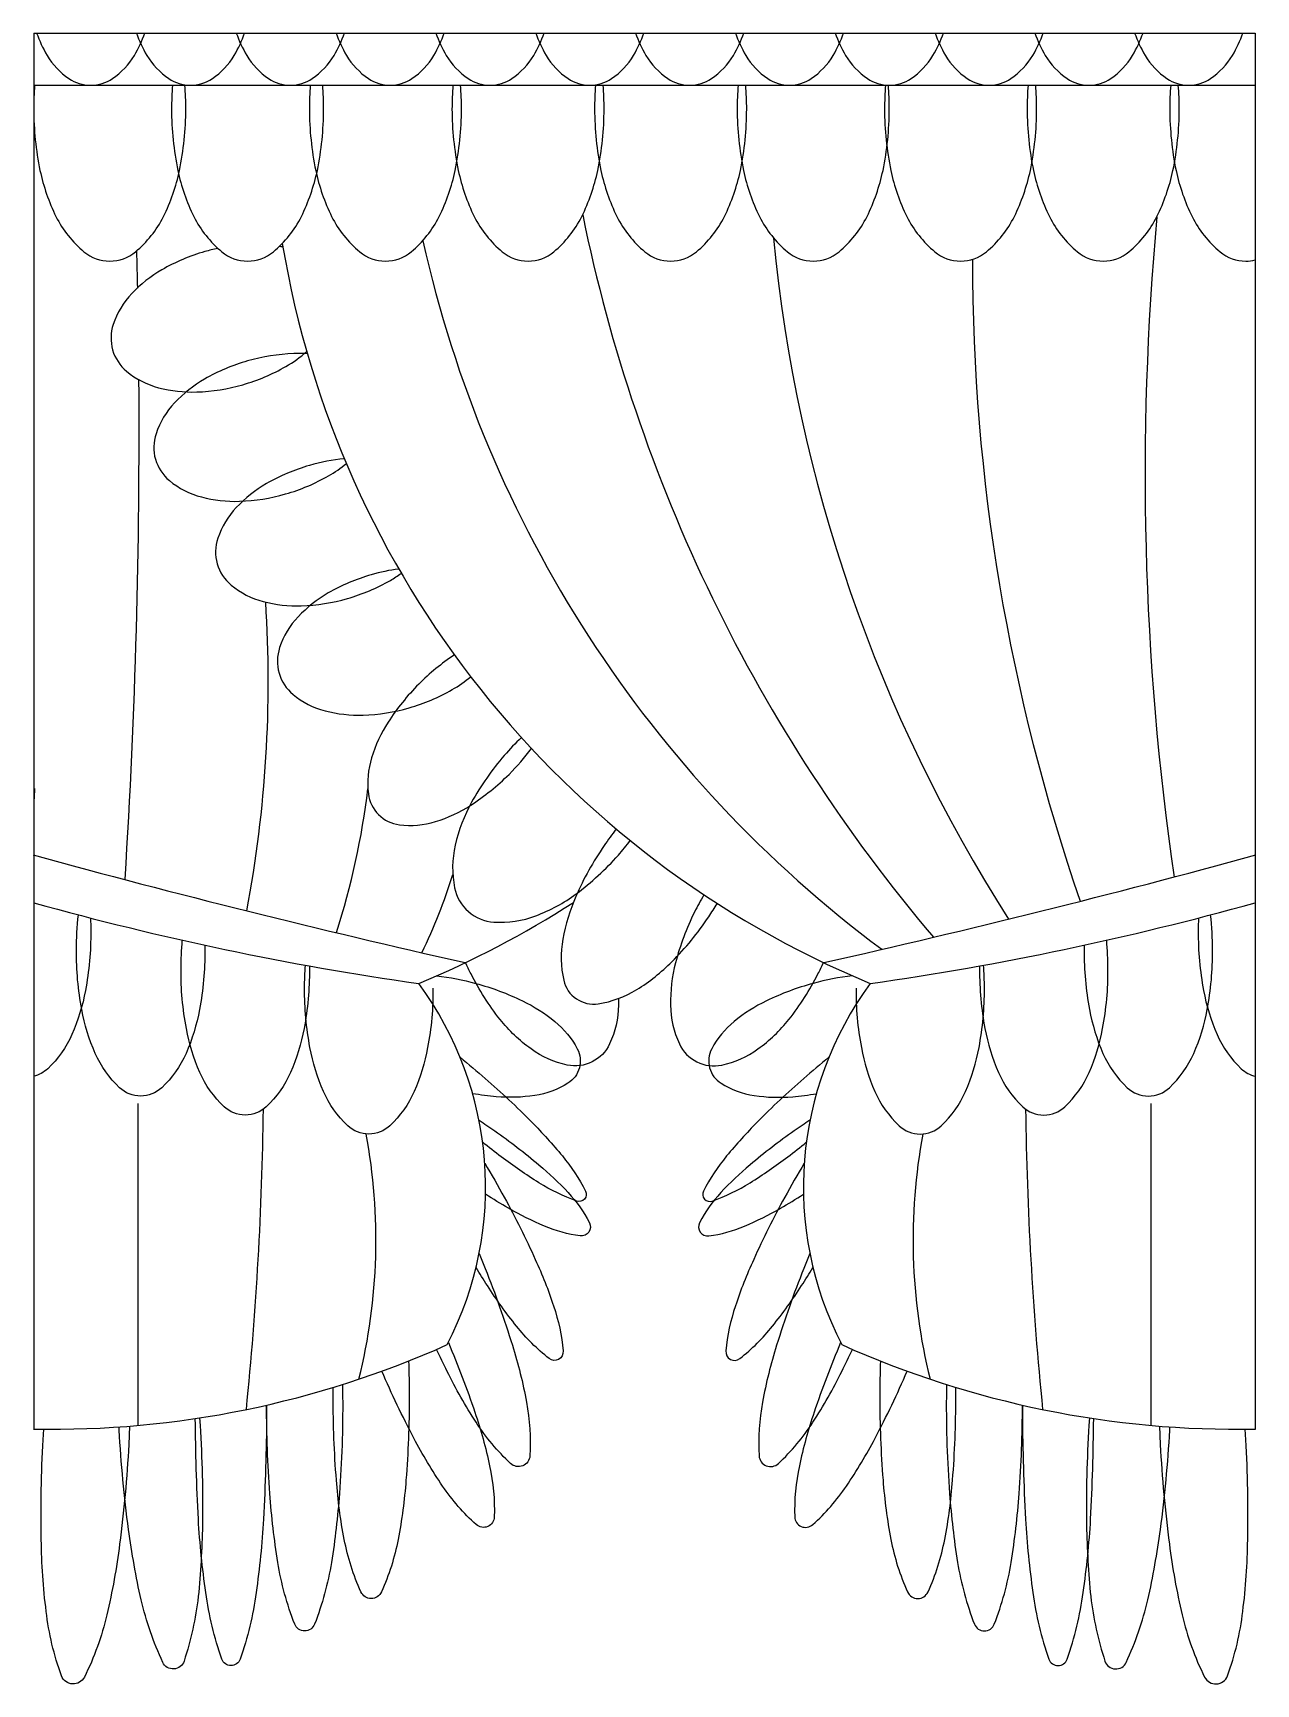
# Model space of a CAD drawing. Header units: metres. Extents: x 452 to 1012, y 2691 to 3446.
import ezdxf

# ---------------------------------------------------------------- set-up
doc = ezdxf.new("R2010")
doc.units = ezdxf.units.M
for name, color, linetype in [('3', 3, 'Continuous'), ('4', 4, 'Continuous'), ('6', 7, 'Continuous')]:
    doc.layers.add(name, color=color, linetype=linetype)

msp = doc.modelspace()

# ---------------------------------------------------------------- linework, layer by layer
at = {"layer": '3'}
for centre, radius, start, end in [((1427.73, 3510.59), 738.69, 191.51, 220.31), ((2247.56, 3244.35), 1286.3, 174.74, 188.23), ((1171.47, 3471.53), 553.9, 192.53, 233.34), ((1490.09, 3419.58), 702.07, 185.48, 212.63), ((1777.22, 3342.23), 894.95, 179.96, 199.11), ((-2768.78, 3263.99), 3269.66, 356.41, 0.42), ((-2.55, 3149.64), 562.54, 349.26, 3.71), ((247.32, 3144.78), 361.01, 342.27, 352.97), ((402.51, 3136.87), 253.45, 333.97, 342.69), ((458.03, 3423.56), 445.99, 292.52, 302.8), ((-39684.02, 2851.46), 40184.54, 359.94, 0.15), ((-1006.91, 2973.79), 1564.79, 354.24, 359.28), ((2471.25, 2973.79), 1564.79, 180.72, 185.76), ((41148.36, 2851.46), 40184.54, 179.85, 180.06), ((345.01, 2894.24), 264.26, 346.06, 10.57), ((1119.33, 2894.24), 264.26, 169.43, 193.94)]:
    msp.add_arc(centre, radius, start, end, dxfattribs=at)
at = {"layer": '4'}
for p, q in [((452.63, 3446.36), (452.63, 2807.76)), ((452.63, 3446.36), (1011.71, 3446.36)), ((1011.71, 3446.36), (1011.71, 2807.76)), ((1011.71, 3446.36), (1011.71, 3037.67)), ((452.63, 3422.45), (1011.71, 3422.45))]:
    msp.add_line(p, q, dxfattribs=at)
for centre, radius, start, end in [((1006.31, 3423.56), 445.99, 189.49, 247.48), ((502.58, 2918.48), 156.87, 332.63, 36.4), ((961.76, 2918.48), 156.87, 143.6, 207.37), ((461.24, 3248.78), 441.11, 268.88, 294.18), ((1003.1, 3248.78), 441.11, 245.82, 271.12)]:
    msp.add_arc(centre, radius, start, end, dxfattribs=at)
at = {"layer": '6'}
for points in [[(453.98, 3446.36, 0.05), (458.74, 3436.14, 0.11), (468.76, 3425.54, 0.15), (478.74, 3422.45, 0.15)], [(478.74, 3422.45, 0.15), (488.71, 3425.54, 0.11), (498.73, 3436.14, 0.05), (503.5, 3446.36, 0.06)], [(499.66, 3446.36, 0.05), (504.42, 3436.14, 0.11), (514.45, 3425.54, 0.15), (524.42, 3422.45, 0.15)], [(524.42, 3422.45, 0.15), (534.39, 3425.54, 0.11), (544.42, 3436.14, 0.05), (549.18, 3446.36, 0.06)], [(545.35, 3446.36, 0.05), (550.11, 3436.14, 0.11), (560.13, 3425.54, 0.15), (570.1, 3422.45, 0.15)], [(570.1, 3422.45, 0.15), (580.08, 3425.54, 0.11), (590.1, 3436.14, 0.05), (594.86, 3446.36, 0.06)], [(591.03, 3446.36, 0.05), (595.79, 3436.14, 0.11), (605.81, 3425.54, 0.15), (615.79, 3422.45, 0.15)], [(615.79, 3422.45, 0.15), (625.76, 3425.54, 0.11), (635.78, 3436.14, 0.05), (640.55, 3446.36, 0.06)], [(636.71, 3446.36, 0.05), (641.47, 3436.14, 0.11), (651.5, 3425.54, 0.15), (661.47, 3422.45, 0.15)], [(661.47, 3422.45, 0.15), (671.44, 3425.54, 0.11), (681.47, 3436.14, 0.05), (686.23, 3446.36, 0.06)], [(682.39, 3446.36, 0.05), (687.16, 3436.14, 0.11), (697.18, 3425.54, 0.15), (707.15, 3422.45, 0.15)], [(707.15, 3422.45, 0.15), (717.13, 3425.54, 0.11), (727.15, 3436.14, 0.05), (731.91, 3446.36, 0.06)], [(728.08, 3446.36, 0.05), (732.84, 3436.14, 0.11), (742.86, 3425.54, 0.15), (752.84, 3422.45, 0.15)], [(752.84, 3422.45, 0.15), (762.81, 3425.54, 0.11), (772.83, 3436.14, 0.05), (777.59, 3446.36, 0.06)], [(773.76, 3446.36, 0.05), (778.52, 3436.14, 0.11), (788.55, 3425.54, 0.15), (798.52, 3422.45, 0.15)], [(798.52, 3422.45, 0.15), (808.49, 3425.54, 0.11), (818.52, 3436.14, 0.05), (823.28, 3446.36, 0.06)], [(819.44, 3446.36, 0.05), (824.2, 3436.14, 0.11), (834.23, 3425.54, 0.15), (844.2, 3422.45, 0.15)], [(844.2, 3422.45, 0.15), (854.18, 3425.54, 0.11), (864.2, 3436.14, 0.05), (868.96, 3446.36, 0.06)], [(865.13, 3446.36, 0.05), (869.89, 3436.14, 0.11), (879.91, 3425.54, 0.15), (889.88, 3422.45, 0.15)], [(889.88, 3422.45, 0.15), (899.86, 3425.54, 0.11), (909.88, 3436.14, 0.05), (914.64, 3446.36, 0.06)], [(910.81, 3446.36, 0.05), (915.57, 3436.14, 0.11), (925.59, 3425.54, 0.15), (935.57, 3422.45, 0.15)], [(935.57, 3422.45, 0.15), (945.54, 3425.54, 0.11), (955.56, 3436.14, 0.05), (960.33, 3446.36, 0.06)], [(956.49, 3446.36, 0.05), (961.25, 3436.14, 0.11), (971.28, 3425.54, 0.15), (981.25, 3422.45, 0.15)], [(981.25, 3422.45, 0.15), (991.22, 3425.54, 0.11), (1001.25, 3436.14, 0.05), (1006.01, 3446.36, 0.06)], [(453.06, 3422.45, 0.02), (452.63, 3411.58, 0.05)], [(452.63, 3411.58, 0.05), (455.52, 3383.45, 0.06), (462.83, 3362.39, 0.1), (475.65, 3346.26, 0.17), (487.44, 3342.02, 0.17), (499.23, 3346.26, 0.1), (512.05, 3362.39, 0.06), (519.36, 3383.45, 0.05), (522.25, 3411.58, 0.02), (521.82, 3422.45, 0.06)], [(515.72, 3411.58, 0.05), (518.6, 3383.45, 0.06), (525.91, 3362.39, 0.1), (538.73, 3346.26, 0.17), (550.53, 3342.02, 0.17), (562.32, 3346.26, 0.1), (575.14, 3362.39, 0.06), (582.45, 3383.45, 0.05), (585.33, 3411.58, 0.02), (584.9, 3422.45, 0.06)], [(515.72, 3411.58, 0.05), (518.6, 3383.45, 0.06), (525.91, 3362.39, 0.1), (538.73, 3346.26, 0.17), (550.53, 3342.02, 0.17), (562.32, 3346.26, 0.1), (575.14, 3362.39, 0.06), (582.45, 3383.45, 0.05), (585.33, 3411.58, 0.02), (584.9, 3422.45, 0.06)], [(516.15, 3422.45, 0.02), (515.72, 3411.58, 0.05)], [(516.15, 3422.45, 0.02), (515.72, 3411.58, 0.05)], [(578.81, 3411.58, 0.05), (581.69, 3383.45, 0.06), (589, 3362.39, 0.1), (601.82, 3346.26, 0.17), (613.61, 3342.02, 0.17), (625.4, 3346.26, 0.1), (638.22, 3362.39, 0.06), (645.53, 3383.45, 0.05), (648.42, 3411.58, 0.02), (647.99, 3422.45, 0.06)], [(579.23, 3422.45, 0.02), (578.81, 3411.58, 0.05)], [(644.49, 3422.45, 0.02), (644.07, 3411.58, 0.05)], [(644.07, 3411.58, 0.05), (646.95, 3383.45, 0.06), (654.26, 3362.39, 0.1), (667.08, 3346.26, 0.17), (678.87, 3342.02, 0.17), (690.67, 3346.26, 0.1), (703.48, 3362.39, 0.06), (710.79, 3383.45, 0.05), (713.68, 3411.58, 0.02), (713.25, 3422.45, 0.06)], [(709.76, 3422.45, 0.02), (709.33, 3411.58, 0.05)], [(709.33, 3411.58, 0.05), (712.21, 3383.45, 0.06), (719.52, 3362.39, 0.1), (732.34, 3346.26, 0.17), (744.13, 3342.02, 0.17), (755.93, 3346.26, 0.1), (768.75, 3362.39, 0.06), (776.06, 3383.45, 0.05), (778.94, 3411.58, 0.02), (778.51, 3422.45, 0.06)], [(775.02, 3422.45, 0.02), (774.59, 3411.58, 0.05)], [(774.59, 3411.58, 0.05), (777.47, 3383.45, 0.06), (784.78, 3362.39, 0.1), (797.6, 3346.26, 0.17), (809.4, 3342.02, 0.17), (821.19, 3346.26, 0.1), (834.01, 3362.39, 0.06), (841.32, 3383.45, 0.05), (844.2, 3411.58, 0.02), (843.78, 3422.45, 0.06)], [(842.45, 3422.45, 0.02), (842.03, 3411.58, 0.05)], [(842.03, 3411.58, 0.05), (844.91, 3383.45, 0.06), (852.22, 3362.39, 0.1), (865.04, 3346.26, 0.17), (876.83, 3342.02, 0.17), (888.63, 3346.26, 0.1), (901.44, 3362.39, 0.06), (908.75, 3383.45, 0.05), (911.64, 3411.58, 0.02), (911.21, 3422.45, 0.06)], [(907.71, 3422.45, 0.02), (907.29, 3411.58, 0.05)], [(907.29, 3411.58, 0.05), (910.17, 3383.45, 0.06), (917.48, 3362.39, 0.1), (930.3, 3346.26, 0.17), (942.09, 3342.02, 0.17), (953.89, 3346.26, 0.1), (966.71, 3362.39, 0.06), (974.02, 3383.45, 0.05), (976.9, 3411.58, 0.02), (976.47, 3422.45, 0.06)], [(972.98, 3422.45, 0.02), (972.55, 3411.58, 0.05)], [(972.55, 3411.58, 0.05), (975.43, 3383.45, 0.06), (982.74, 3362.39, 0.1), (995.56, 3346.26, 0.17), (1007.36, 3342.02, 0.06), (1011.71, 3342.53, 0.1)], [(530.95, 3346.36, 0.06), (511.27, 3338.05, 0.07), (497.51, 3327.16, 0.11), (489.04, 3313.04, 0.15), (488.76, 3301.38, 0.15), (495.17, 3291.63, 0.11), (509.82, 3284.12, 0.07), (527.25, 3282.15, 0.06), (548.35, 3285.49, 0.06), (568.03, 3293.81, 0.05), (577.6, 3300.65, 0.11)], [(536.91, 3347.85, 0.02), (530.95, 3346.36, 0.06)], [(566.7, 3348.41, 0.01), (565.08, 3348.73, 0.06)], [(550.53, 3296.36, 0.06), (530.85, 3288.05, 0.07), (517.09, 3277.16, 0.11), (508.62, 3263.04, 0.15), (508.34, 3251.38, 0.15), (514.75, 3241.63, 0.11), (529.4, 3234.12, 0.07), (546.83, 3232.15, 0.06), (567.93, 3235.49, 0.06), (587.61, 3243.81, 0.04), (595.73, 3249.42, 0.11)], [(577.9, 3299.6, 0.03), (571.63, 3299.71, 0.06), (550.53, 3296.36, 0.06)], [(578.81, 3248.54, 0.06), (559.13, 3240.22, 0.07), (545.37, 3229.34, 0.11), (536.9, 3215.22, 0.15), (536.62, 3203.55, 0.15), (543.03, 3193.8, 0.11), (557.68, 3186.29, 0.07), (575.11, 3184.33, 0.06), (596.21, 3187.67, 0.06), (615.89, 3195.99, 0.02), (620.87, 3199.19, 0.11)], [(594.83, 3251.55, 0.05), (578.81, 3248.54, 0.06)], [(607.09, 3198.54, 0.06), (587.41, 3190.22, 0.07), (573.65, 3179.34, 0.11), (565.18, 3165.22, 0.15), (564.9, 3153.55, 0.15), (571.31, 3143.8, 0.11), (585.96, 3136.29, 0.07), (603.39, 3134.33, 0.06), (624.49, 3137.67, 0.06), (644.17, 3145.99, 0.04), (652.63, 3151.88, 0.11)], [(619.73, 3201.17, 0.04), (607.09, 3198.54, 0.06)], [(645.18, 3161.86, 0.05), (628.84, 3148.54, 0.05)], [(628.84, 3148.54, 0.05), (614.8, 3131.08, 0.07), (607.29, 3114.87, 0.11), (605.83, 3098.36, 0.17), (610.48, 3088.83, 0.17), (620.01, 3084.19, 0.11), (636.52, 3085.66, 0.07), (652.72, 3093.18, 0.05), (670.17, 3107.23, 0.04), (680.39, 3119.13, 0.07)], [(675.83, 3124.08, 0.02), (668, 3115.93, 0.05)], [(668, 3115.93, 0.05), (653.01, 3094.44, 0.07), (645.57, 3074.86, 0.11), (645.27, 3055.39, 0.17), (651.58, 3044.47, 0.17), (663.24, 3039.68, 0.11), (682.49, 3042.58, 0.07), (700.91, 3052.56, 0.05), (720.21, 3070.28, 0.02), (725.64, 3076.97, 0.07)], [(453.06, 3100.71, 0.02), (452.63, 3089.84, 0.05)], [(719.24, 3082.25, 0.02), (713.68, 3074.62, 0.05)], [(713.68, 3074.62, 0.05), (700.79, 3051.42, 0.06), (694.79, 3031.84, 0.1), (695.2, 3013.05, 0.19), (700.98, 3004.56, 0.19), (710.99, 3002.29, 0.1), (728.63, 3008.78, 0.06), (744.66, 3021.53, 0.05), (761.54, 3042.02, 0.01), (765.51, 3048.17, 0.06)], [(759.39, 3052.16, 0.02), (755.01, 3044.19, 0.05)], [(755.01, 3044.19, 0.05), (746.39, 3021.09, 0.07), (744.1, 3001.63, 0.11), (748.16, 2983.93, 0.17), (756.14, 2975.72, 0.17), (767.49, 2974.27, 0.11), (784.09, 2981.64, 0.07), (798.27, 2995.16, 0.05), (811.57, 3015.93, 0.01), (814.02, 3021.16, 0.07)], [(530.95, 3026.8, -0.05), (528.5, 2999.67, -0.06), (522.35, 2979.61, -0.1), (511.24, 2963.9, -0.19), (501.58, 2960.07, -0.19), (491.92, 2963.9, -0.1), (480.81, 2979.61, -0.06), (474.66, 2999.67, -0.05), (472.21, 3026.8, -0.03), (473.08, 3042.99, -0.06)], [(478.62, 3041.55, -0.01), (478.74, 3035.49, -0.05)], [(933.39, 3026.8, 0.05), (935.84, 2999.67, 0.06), (941.99, 2979.61, 0.1), (953.1, 2963.9, 0.19), (962.76, 2960.07, 0.19), (972.42, 2963.9, 0.1), (983.53, 2979.61, 0.06), (989.68, 2999.67, 0.05), (992.13, 3026.8, 0.03), (991.26, 3042.99, 0.06)], [(985.72, 3041.55, 0.01), (985.6, 3035.49, 0.05)], [(478.74, 3035.49, -0.05), (476.29, 3008.37, -0.06), (470.14, 2988.31, -0.1), (459.03, 2972.59, -0.13), (452.63, 2969.14, -0.19)], [(578.81, 3018.1, -0.05), (576.35, 2990.98, -0.06), (570.2, 2970.92, -0.1), (559.1, 2955.2, -0.19), (549.44, 2951.37, -0.19), (539.77, 2955.2, -0.1), (528.67, 2970.92, -0.06), (522.52, 2990.98, -0.05), (520.07, 3018.1, -0.02), (520.65, 3031.39, -0.06)], [(530.93, 3029.12), (530.95, 3026.8, -0.05)], [(885.53, 3018.1, 0.05), (887.99, 2990.98, 0.06), (894.14, 2970.92, 0.1), (905.24, 2955.2, 0.19), (914.9, 2951.37, 0.19), (924.57, 2955.2, 0.1), (935.67, 2970.92, 0.06), (941.82, 2990.98, 0.05), (944.27, 3018.1, 0.02), (943.69, 3031.39, 0.06)], [(933.41, 3029.12), (933.39, 3026.8, 0.05)], [(985.6, 3035.49, 0.05), (988.05, 3008.37, 0.06), (994.2, 2988.31, 0.1), (1005.31, 2972.59, 0.13), (1011.71, 2969.14, 0.19)], [(720.23, 3004.68, -0.01), (720.24, 3001.63, -0.11), (716.18, 2983.93, -0.17), (708.2, 2975.72, -0.17), (696.85, 2974.27, -0.11), (680.25, 2981.64, -0.07), (666.07, 2995.16, -0.05), (652.77, 3015.93, -0.01), (650.32, 3021.16, -0.07)], [(635.37, 3009.41, -0.05), (632.91, 2982.28, -0.06), (626.76, 2962.22, -0.1), (615.66, 2946.51, -0.19), (606, 2942.67, -0.19), (596.33, 2946.51, -0.1), (585.23, 2962.22, -0.06), (579.08, 2982.28, -0.05), (576.63, 3009.41, -0.02), (577, 3019.95, -0.06)], [(578.8, 3019.62), (578.81, 3018.1, -0.05)], [(637.07, 3015.09, -0.04), (654.94, 3011.58, -0.05)], [(827.27, 3015.09, 0.04), (809.4, 3011.58, 0.05)], [(828.97, 3009.41, 0.05), (831.43, 2982.28, 0.06), (837.58, 2962.22, 0.1), (848.68, 2946.51, 0.19), (858.34, 2942.67, 0.19), (868.01, 2946.51, 0.1), (879.11, 2962.22, 0.06), (885.26, 2982.28, 0.05), (887.71, 3009.41, 0.02), (887.34, 3019.95, 0.06)], [(885.54, 3019.62), (885.53, 3018.1, 0.05)], [(654.94, 3011.58, -0.05), (676.32, 3003.6, -0.06), (691.18, 2994.17, -0.1), (701.41, 2981.67, -0.19), (702.37, 2972.94, -0.19), (697.11, 2965.91, -0.1), (681.95, 2960.35, -0.06), (664.36, 2959.77, -0.02), (653.53, 2961.16, -0.05)], [(809.4, 3011.58, 0.05), (788.01, 3003.6, 0.06), (773.16, 2994.17, 0.1), (762.93, 2981.67, 0.19), (761.97, 2972.94, 0.19), (767.23, 2965.91, 0.1), (782.39, 2960.35, 0.06), (799.98, 2959.77, 0.02), (810.81, 2961.16, 0.05)], [(647.8, 2977.82, -0.01), (659.29, 2968.1, -0.02)], [(816.54, 2977.82, 0.01), (805.05, 2968.1, 0.02)], [(659.29, 2968.1, -0.02), (680.56, 2948.17, -0.02), (694.58, 2932.7, -0.05), (705.19, 2916.59, -0.31), (704.74, 2912.95, -0.31), (701.19, 2912.02, -0.05), (683.82, 2920.41, -0.02), (666.64, 2932.26, -0.01), (658.11, 2938.93, -0.02)], [(805.05, 2968.1, 0.02), (783.78, 2948.17, 0.02), (769.76, 2932.7, 0.05), (759.15, 2916.59, 0.31), (759.6, 2912.95, 0.31), (763.15, 2912.02, 0.05), (780.52, 2920.41, 0.02), (797.7, 2932.26, 0.01), (806.23, 2938.93, 0.02)], [(656.44, 2949.08, -0.01), (663.65, 2944.19, -0.02)], [(807.9, 2949.08, 0.01), (800.69, 2944.19, 0.02)], [(663.65, 2944.19, -0.02), (683.88, 2928.64, -0.03), (697.23, 2915.92, -0.07), (706.95, 2902.15, -0.28), (706.68, 2897.85, -0.28), (702.72, 2896.11, -0.07), (686.46, 2900.55, -0.03), (669.95, 2908.75, -0.01), (659.42, 2915.12, -0.02)], [(800.69, 2944.19, 0.02), (780.46, 2928.64, 0.03), (767.11, 2915.92, 0.07), (757.39, 2902.15, 0.28), (757.66, 2897.85, 0.28), (761.61, 2896.11, 0.07), (777.88, 2900.55, 0.03), (794.39, 2908.75, 0.01), (804.92, 2915.12, 0.02)], [(659.07, 2929.35, -0.01), (668, 2913.75, -0.02)], [(805.26, 2929.35, 0.01), (796.34, 2913.75, 0.02)], [(668, 2913.75, -0.02), (682.19, 2885.29, -0.03), (690.55, 2864.04, -0.06), (694.92, 2843.48, -0.3), (692.88, 2839.63, -0.3), (688.54, 2840, -0.06), (673.63, 2854.82, -0.03), (660.3, 2873.36, -0.01), (655.07, 2881.68, -0.02)], [(796.34, 2913.75, 0.02), (782.15, 2885.29, 0.03), (773.79, 2864.04, 0.06), (769.42, 2843.48, 0.3), (771.46, 2839.63, 0.3), (775.8, 2840, 0.06), (790.71, 2854.82, 0.03), (804.04, 2873.36, 0.01), (809.27, 2881.68, 0.02)], [(656.47, 2888.05), (659.29, 2881.15, -0.02)], [(807.87, 2888.05), (805.05, 2881.15, 0.02)], [(659.29, 2881.15, -0.02), (671.7, 2846.06, -0.03), (678.17, 2820.07, -0.06), (679.74, 2795.54, -0.29), (676.43, 2790.95, -0.29), (670.86, 2791.99, -0.06), (655.09, 2810.85, -0.03), (641.86, 2834.13, -0.01), (637.01, 2844.21, -0.02)], [(805.05, 2881.15, 0.02), (792.64, 2846.06, 0.03), (786.17, 2820.07, 0.06), (784.6, 2795.54, 0.29), (787.91, 2790.95, 0.29), (793.48, 2791.99, 0.06), (809.25, 2810.85, 0.03), (822.48, 2834.13, 0.01), (827.33, 2844.21, 0.02)], [(642.4, 2847.35, -0.02), (654.53, 2815.45, -0.03), (661.31, 2790.88, -0.06), (663.44, 2767.58, -0.29), (660.43, 2763.17, -0.29), (655.17, 2764.04, -0.06), (639.77, 2781.66, -0.03), (626.67, 2803.52, -0.02), (611.98, 2834.23, -0.02)], [(821.94, 2847.35, 0.02), (809.81, 2815.45, 0.03), (803.03, 2790.88, 0.06), (800.9, 2767.58, 0.29), (803.91, 2763.17, 0.29), (809.17, 2764.04, 0.06), (824.57, 2781.66, 0.03), (837.67, 2803.52, 0.02), (852.36, 2834.23, 0.02)], [(624.21, 2838.88, -0.01), (624.49, 2822.45, -0.02)], [(840.13, 2838.88, 0.01), (839.85, 2822.45, 0.02)], [(624.49, 2822.45, -0.02), (623, 2784.39, -0.03), (619.39, 2757.23, -0.06), (611.79, 2733.24, -0.29), (607.09, 2730.22, -0.29), (602.38, 2733.24, -0.06), (594.78, 2757.23, -0.03), (591.17, 2784.39, -0.02), (589.68, 2822.45), (589.7, 2826.79, -0.03)], [(594.01, 2828.13), (594.03, 2822.45, -0.02)], [(839.85, 2822.45, 0.02), (841.34, 2784.39, 0.03), (844.95, 2757.23, 0.06), (852.55, 2733.24, 0.29), (857.25, 2730.22, 0.29), (861.96, 2733.24, 0.06), (869.56, 2757.23, 0.03), (873.17, 2784.39, 0.02), (874.66, 2822.45), (874.64, 2826.79, 0.03)], [(870.33, 2828.13), (870.31, 2822.45, 0.02)], [(559.21, 2818.69), (559.23, 2813.75, -0.01)], [(594.03, 2822.45, -0.02), (592.55, 2778.23, -0.02), (588.94, 2746.75, -0.05), (581.19, 2718.51, -0.31), (576.63, 2715.39, -0.31), (572.07, 2718.51, -0.05), (564.32, 2746.75, -0.02), (560.71, 2778.23, -0.02), (559.24, 2818.7, -0.02)], [(870.31, 2822.45, 0.02), (871.79, 2778.23, 0.02), (875.4, 2746.75, 0.05), (883.15, 2718.51, 0.31), (887.71, 2715.39, 0.31), (892.27, 2718.51, 0.05), (900.02, 2746.75, 0.02), (903.63, 2778.23, 0.02), (905.1, 2818.7, 0.02)], [(905.13, 2818.69), (905.11, 2813.75, 0.01)], [(559.23, 2813.75, -0.01), (557.83, 2766.53, -0.02), (554.45, 2732.97, -0.05), (547.09, 2702.48, -0.32), (542.91, 2699.51, -0.32), (538.74, 2702.48, -0.05), (531.38, 2732.97, -0.02), (527.99, 2766.53, -0.01), (526.6, 2812.54, -0.01)], [(528.56, 2812.84), (528.77, 2809.41, -0.02)], [(905.11, 2813.75, 0.01), (906.51, 2766.53, 0.02), (909.89, 2732.97, 0.05), (917.25, 2702.48, 0.32), (921.43, 2699.51, 0.32), (925.6, 2702.48, 0.05), (932.96, 2732.97, 0.02), (936.35, 2766.53, 0.01), (937.74, 2812.54, 0.01)], [(935.78, 2812.84), (935.57, 2809.41, 0.02)], [(496.14, 2800.71, -0.02), (491.93, 2755.11, -0.03), (486.06, 2722.78, -0.06), (475.83, 2694.29, -0.3), (470.42, 2691.14, -0.3), (465.39, 2694.87, -0.06), (458.37, 2724.32, -0.03), (456.12, 2757.1, -0.02), (456.98, 2802.89), (457.27, 2807.69, -0.03)], [(528.77, 2809.41, -0.02), (529.87, 2763.76, -0.02), (527.94, 2731.1, -0.05), (521.45, 2701.61, -0.31), (516.76, 2698.03, -0.31), (511.69, 2701.03, -0.05), (501.79, 2729.57, -0.02), (496.05, 2761.77, -0.02), (491.79, 2807.23), (491.7, 2808.73, -0.02)], [(496.55, 2809.09), (496.14, 2800.71, -0.02)], [(935.57, 2809.41, 0.02), (934.47, 2763.76, 0.02), (936.4, 2731.1, 0.05), (942.89, 2701.61, 0.31), (947.58, 2698.03, 0.31), (952.65, 2701.03, 0.05), (962.55, 2729.57, 0.02), (968.29, 2761.77, 0.02), (972.55, 2807.23), (972.64, 2808.73, 0.02)], [(967.79, 2809.09), (968.2, 2800.71, 0.02)], [(968.2, 2800.71, 0.02), (972.41, 2755.11, 0.03), (978.28, 2722.78, 0.06), (988.51, 2694.29, 0.3), (993.92, 2691.14, 0.3), (998.95, 2694.87, 0.06), (1005.97, 2724.32, 0.03), (1008.22, 2757.1, 0.02), (1007.36, 2802.89), (1007.07, 2807.69, 0.03)]]:
    msp.add_lwpolyline(points, format="xyb", dxfattribs=at)
for centre, radius, start, end in [((-2768.78, 3263.99), 3269.66, 1.15, 1.45), ((1644.52, 7437.3), 4526.75, 254.73, 257.31), ((-180.18, 7437.3), 4526.75, 282.69, 285.27), ((820.54, 4364.12), 1366.06, 254.38, 261.93), ((643.8, 4364.12), 1366.06, 278.07, 285.62)]:
    msp.add_arc(centre, radius, start, end, dxfattribs=at)

doc.saveas('drawing.dxf')
